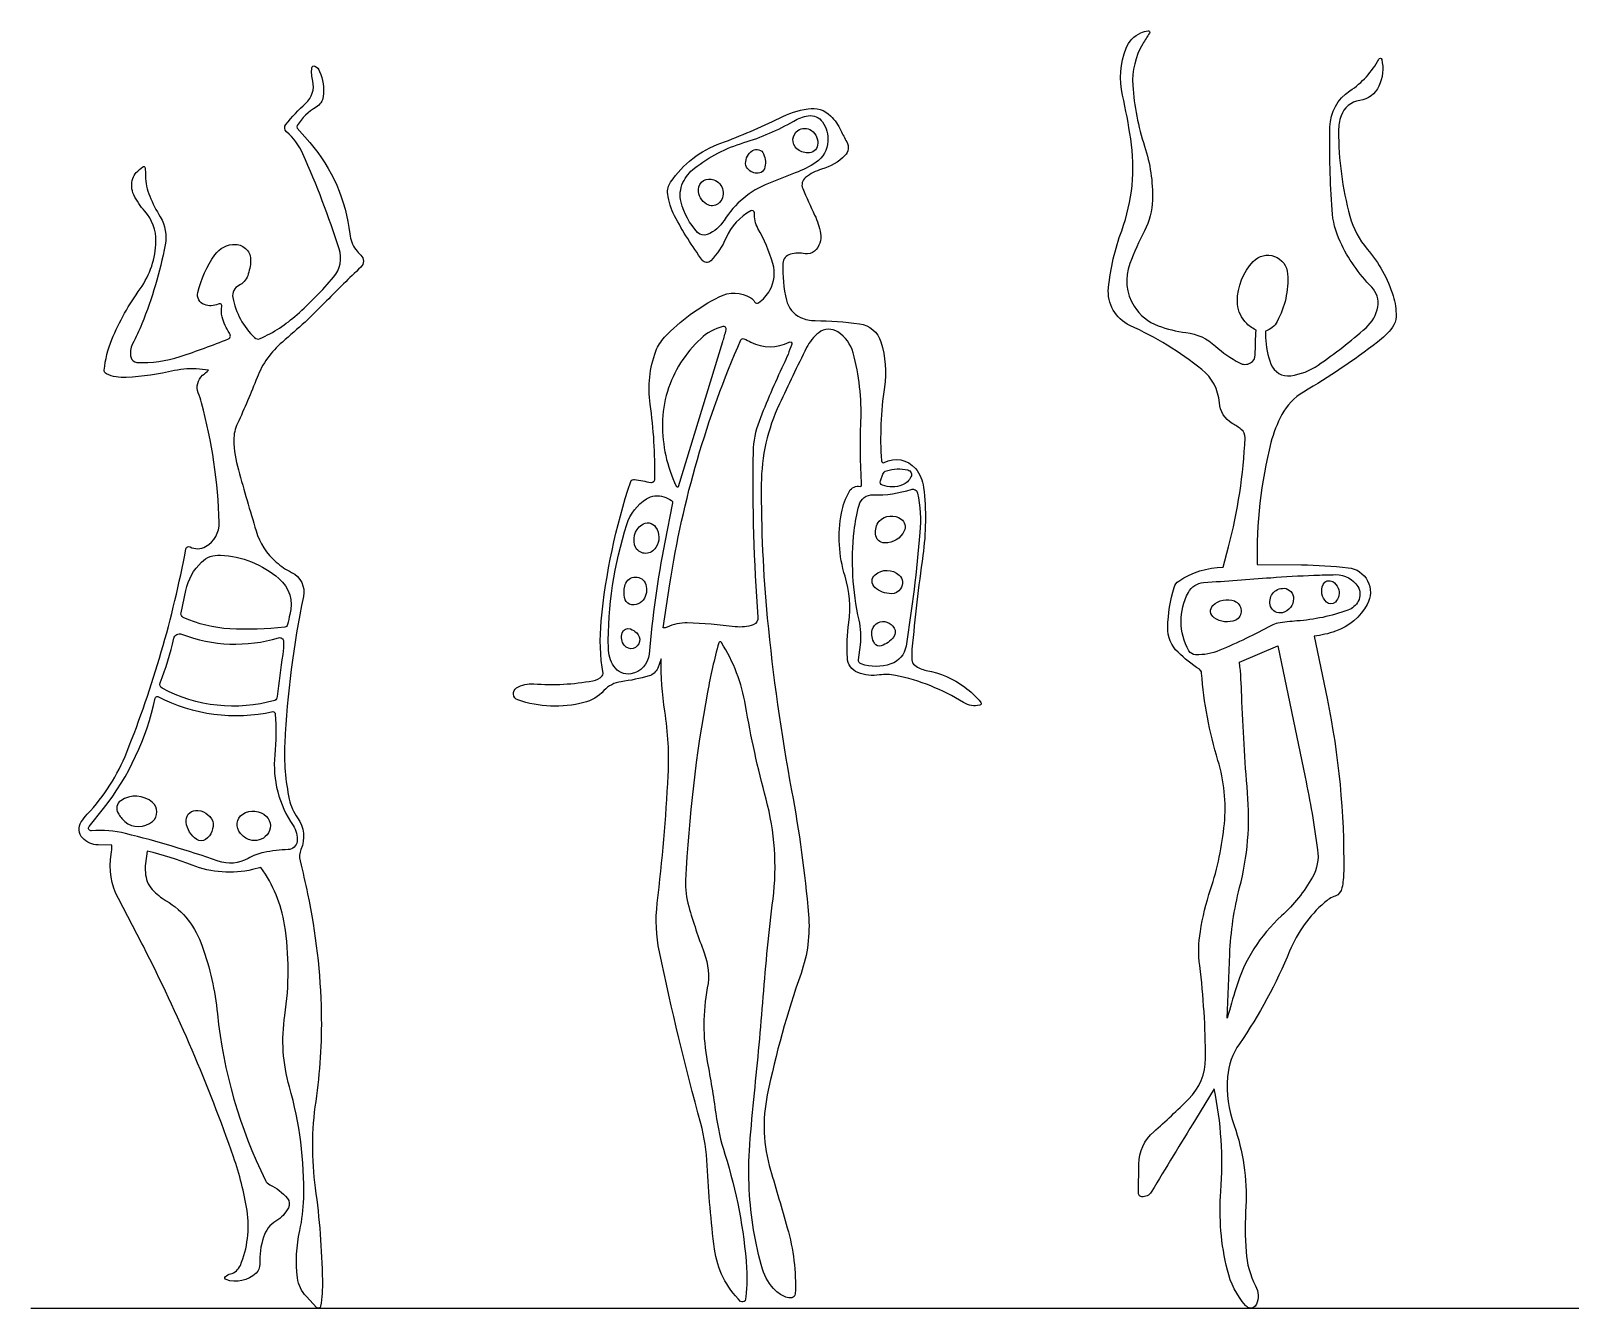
# Model space of a CAD drawing. Header units: millimetres. Extents: x -3898 to 752, y -322 to 3846.
# Drawn here: x -3898 to -1573, y -322 to 1607 of the extents above; entities that cross this region are included whole.
import ezdxf

# ---------------------------------------------------------------- set-up
doc = ezdxf.new("R2010")
doc.units = ezdxf.units.MM
doc.layers.add('dwgmodels.com_outline', color=250, linetype='Continuous')

msp = doc.modelspace()

# ---------------------------------------------------------------- linework, layer by layer
at = {"layer": 'dwgmodels.com_outline', "color": 18, "true_color": 0x000000}
msp.add_line((-3897.8, -322.1), (752.2, -322.1), dxfattribs=at)
for points in [[(-2225, -147.5), (-2224.5, -104.9, -0.21298), (-2201.8, -55.7, 0.016522), (-2149.1, -6.5, 0.199386), (-2123.6, 55.1, 0.030651), (-2132.3, 195.1, -0.07102), (-2131.4, 246.5, -0.039351), (-2115.9, 310.1, 0.055616), (-2095.1, 409.2, 0.098217), (-2104.8, 504.9, -0.055532), (-2129.5, 636.8, 0.231876), (-2132.9, 642.6, -0.044587), (-2165.1, 668.3, -0.211446), (-2180.6, 705.8, -0.066765), (-2170.9, 766.3, -0.173376), (-2163.9, 775.8, -0.145459), (-2097, 796.7), (-2088.9, 827.5, 0.05315), (-2063.8, 992.1, 0.241737), (-2069.5, 1004.7, 0.037031), (-2083.1, 1013.9, -0.250682), (-2102.7, 1045.1, 0.211011), (-2129.2, 1095.3, 0.060108), (-2237.7, 1161.8, -0.321498), (-2270.1, 1218.6, -0.062019), (-2250.2, 1304.9, 0.126519), (-2236.5, 1443.5, 0.017263), (-2248.9, 1509.4, -0.149224), (-2243.6, 1580.3, -0.199515), (-2221.3, 1603.6, -0.06798), (-2210.3, 1606.7, -0.643725), (-2208.2, 1603.3, 0.010585), (-2218.3, 1587, 0.150355), (-2233.4, 1524.2, 0.064244), (-2215.6, 1432.3, -0.087915), (-2203.8, 1351.2, -0.110866), (-2215.7, 1304.8, 0.027127), (-2237.8, 1255.1, 0.236384), (-2231.4, 1190.7, 0.163084), (-2195.2, 1161.3, 0.060844), (-2153.1, 1151.1, -0.156371), (-2108.5, 1130.7, 0.05881), (-2072.5, 1105.1, 0.259085), (-2055.5, 1105.2, 0.269498), (-2048.4, 1117.3, -0.012229), (-2047.3, 1154.9), (-2050, 1156.3, -0.098758), (-2064.4, 1167.9, -0.175484), (-2075.4, 1197.9, -0.192186), (-2051.5, 1258.4, -0.656702), (-1999.6, 1239.5, -0.13932), (-2015.3, 1167.9, -0.198948), (-2033.2, 1153.2), (-2032.9, 1143.7, 0.085433), (-2024.7, 1103.3, 0.347733), (-1994.9, 1085.8, 0.115631), (-1953.5, 1101.9, 0.03086), (-1881.1, 1158.3, 0.171359), (-1863.4, 1190.1, 0.240243), (-1872.5, 1219.4, -0.084941), (-1920.2, 1288.3, -0.092195), (-1932.5, 1336.2, -0.021481), (-1935.7, 1461.5, -0.248182), (-1905.5, 1516.1, 0.125594), (-1861.6, 1564.1, -0.692302), (-1857.5, 1563.6, -0.166604), (-1861.7, 1523.1, -0.254993), (-1890.7, 1501.5, 0.282251), (-1918.8, 1478.3, 0.08232), (-1922.7, 1455.6, 0.067106), (-1905.5, 1326.7, 0.110858), (-1879.2, 1276.9, -0.101859), (-1840.2, 1206.4, -0.080551), (-1835.8, 1175.3, -0.157237), (-1841.4, 1159, -0.068579), (-1863.7, 1136.5, -0.03064), (-1975.7, 1061.2, 0.138005), (-2008.2, 1027.4, 0.060352), (-2024.7, 984.8, 0.068902), (-2045.6, 800.8), (-1978.4, 800.2, -0.024874), (-1908, 796, -0.535922), (-1879.2, 740.6, -0.183202), (-1927.2, 699.9, -0.062236), (-1959.7, 692.8), (-1940.1, 598.5, -0.054148), (-1914.9, 337.5, -0.045225), (-1917.5, 312.3, -0.257961), (-1927.6, 300.2, 0.086645), (-1943.8, 290.4, 0.11711), (-1996.6, 217, -0.053116), (-2072.5, 76.9, 0.131371), (-2090.2, 27.1, 0.106079), (-2080.5, -46.2, -0.099385), (-2062.7, -168.3, 0.029341), (-2062.4, -237, 0.105292), (-2047.9, -288.7, -0.225356), (-2046.8, -316.4, -0.37656), (-2057.9, -321.8, -0.151071), (-2063.4, -318.2, -0.11481), (-2090.6, -264.7, -0.079102), (-2100.5, -145.8, 0.069756), (-2110.4, 9.1), (-2138.8, -37.2, 0.000989), (-2205.5, -146.8, -0.294088), (-2220, -153.9, -0.420556), (-2225, -147.5, -1.633542)], [(-3466.1, -321.3), (-3481.6, -304.8, -0.159279), (-3494.9, -276.5, -0.08543), (-3491.5, -204.9, 0.048396), (-3485.6, -156.3, 0.075931), (-3507.2, 12.2, -0.107771), (-3514.1, 119.7, 0.077148), (-3514.6, 256.9, 0.117273), (-3550.1, 343), (-3562.9, 340, -0.150427), (-3653.9, 346.6, 0.033167), (-3721.8, 367.9), (-3724.4, 349.4, 0.121138), (-3721.8, 322, 0.104208), (-3714.3, 309.8, 0.071499), (-3693.5, 293.1, -0.09605), (-3660.1, 263.7, -0.079119), (-3638.9, 224.6, -0.059956), (-3615.9, 122.3, 0.090228), (-3543.3, -129.2, 0.165434), (-3536.7, -135.8, -0.105805), (-3510.3, -156.5, -0.305423), (-3508.8, -170.9, -0.13466), (-3527.5, -190.7, 0.182114), (-3546.4, -214.8, 0.085569), (-3551.9, -255.6, -0.213893), (-3557.5, -269.4, -0.284346), (-3602.9, -279, -0.563446), (-3603.8, -274.5, -0.127277), (-3596.3, -270.4, 0.238377), (-3581.3, -257.6, 0.138551), (-3571.2, -174.9, 0.045456), (-3591.6, -93.7, 0.034442), (-3727.8, 224.2, 0.003471), (-3765.4, 296.2, -0.165396), (-3776.2, 363.3, 0.062823), (-3775.6, 376.8), (-3796.2, 377.3, -0.199269), (-3819.4, 387.6, -0.351223), (-3821.5, 412.2, -0.04078), (-3812.5, 423.6, 0.0934), (-3752.8, 517.4, 0.048866), (-3663.5, 824.6, -0.507997), (-3657.3, 827.5, 0.257924), (-3633.7, 827.8, 0.278622), (-3613.2, 864.1, 0.05771), (-3639.9, 1045.1, 0.026782), (-3644.8, 1059.9, -0.315559), (-3638.2, 1086.5, -0.004525), (-3629.2, 1094.2), (-3643.2, 1095.7, 0.083183), (-3680.7, 1093.5, -0.042881), (-3753.6, 1083.1, -0.116758), (-3783.6, 1088.5, -0.325847), (-3786.9, 1094.3, -0.073884), (-3775.3, 1140.5, -0.057153), (-3732.5, 1217.3, 0.151702), (-3708.7, 1288.8, 0.191539), (-3725.7, 1334.4, -0.073193), (-3742.2, 1359, -0.194568), (-3743.7, 1383.7, -0.111383), (-3738.4, 1392.5, -0.034982), (-3728.7, 1401.3, -0.586956), (-3725.1, 1399.8, -0.02723), (-3724.4, 1387.7, 0.099847), (-3718.2, 1357, 0.035044), (-3702.2, 1325.6, -0.184367), (-3694.8, 1283.4, -0.049276), (-3730.1, 1164.2, -0.024791), (-3744.1, 1134.1, 0.191281), (-3746.4, 1113.1, 0.32404), (-3737.5, 1106, 0.09121), (-3672.1, 1114.9, 0.015546), (-3599.1, 1141.4, 0.313928), (-3596.3, 1145.7, 0.14508), (-3597.8, 1150.2, -0.088873), (-3608.8, 1174.6, -0.110807), (-3609.2, 1191, 0.412501), (-3611.4, 1194.4, 0.156074), (-3614.9, 1194, -0.191087), (-3635.6, 1193.2, -0.386819), (-3645.5, 1211.5, -0.090851), (-3619.9, 1268.3, -0.255863), (-3588.4, 1284.1, -0.417048), (-3565.7, 1259.6, -0.074652), (-3570.2, 1236.9, -0.196094), (-3583.4, 1222.2, 0.337909), (-3592.6, 1203.9, 0.156043), (-3559.9, 1143.4, 0.306155), (-3551.5, 1141.9, 0.076406), (-3495.7, 1178.1, 0.034962), (-3440.5, 1234.7, 0.259518), (-3432, 1277.6, 0.02695), (-3486.8, 1420.7, 0.107302), (-3511.5, 1454.3, -0.396761), (-3512.5, 1465.2, -0.044903), (-3482.5, 1497.2, 0.274764), (-3471.9, 1530.8, -0.077242), (-3473.4, 1551, -0.549285), (-3468.7, 1553.5, -0.161705), (-3461.5, 1545.5, -0.137441), (-3456.2, 1507.3, -0.233116), (-3466.7, 1491.5, 0.126586), (-3495.3, 1463.7, 0.241459), (-3495.6, 1459.7), (-3476.5, 1437.8, -0.152955), (-3416.1, 1300, 0.132665), (-3406.8, 1276.3, 0.046213), (-3399.3, 1268, -0.434311), (-3399.3, 1249.7, 0.011129), (-3451, 1198.9, -0.024638), (-3517.8, 1136.7, 0.126887), (-3556.1, 1083, -0.019139), (-3585.7, 1013.7, 0.116719), (-3591.1, 988.8, 0.063222), (-3584.3, 943.5, 0.004259), (-3557.5, 851.6, 0.141573), (-3527, 804.3, 0.064734), (-3503.8, 788.9, -0.342035), (-3486, 752.4, 0.039138), (-3514.3, 531.1, 0.065361), (-3507.3, 446.2, 0.103808), (-3494.9, 418.2, -0.264929), (-3489.7, 370.6, 0.16555), (-3491.1, 353.2, -0.009865), (-3479.7, 303.5, -0.046692), (-3459.1, 123.3, -0.041583), (-3467.5, -10, 0.070602), (-3468.2, -140.7, -0.029339), (-3457.4, -280.3, -0.045259), (-3460.2, -319.3, -0.609221), (-3466.1, -321.3, -2.257586)], [(-2825.7, -312, -0.168532), (-2865.1, -233, -0.020596), (-2876.1, -106.8, 0.054919), (-2886, -43.3, -0.014643), (-2948.3, 215.7, -0.081481), (-2951.6, 289.4, 0.016729), (-2935.1, 482.4, 0.051871), (-2940.2, 579.3, -0.043876), (-2945.5, 658.2), (-2951, 644.3, -0.235369), (-2964, 632.5, -0.035501), (-3006.2, 623.8, 0.17523), (-3032.2, 610.3, -0.144747), (-3062.6, 592.2, -0.146265), (-3162.2, 596.3, -0.642242), (-3164, 614.5, -0.151101), (-3138.1, 620.5, 0.062713), (-3048.9, 625.2, 0.148012), (-3034.6, 632.5, 0.247678), (-3033.5, 636, -0.065559), (-3036.3, 715.4, -0.056429), (-2991.7, 926, -0.377836), (-2985.9, 929.3, 0.006308), (-2961.2, 924.8, 0.469252), (-2955.4, 929.8, 0.04027), (-2962.3, 1043.1, -0.125253), (-2953.7, 1123, -0.101939), (-2940.5, 1144, -0.084502), (-2858.1, 1205.2, -0.25728), (-2810.5, 1203.6, -0.137304), (-2804.6, 1197.4, 0.451167), (-2798.6, 1196, 0.112835), (-2781.6, 1214.9, 0.200737), (-2777, 1255.1, 0.057979), (-2799.5, 1308.4, -0.145269), (-2804.9, 1331.6, 0.599277), (-2810.5, 1335.1, 0.156054), (-2847.6, 1294.1, -0.083671), (-2870.9, 1259.3, -0.467081), (-2883.3, 1260.1, -0.037218), (-2925.4, 1327.2, -0.091545), (-2935.8, 1360.2, -0.181911), (-2931.4, 1378.3, -0.157568), (-2855.5, 1437.1, 0.028582), (-2767, 1475, -0.072957), (-2723.9, 1489.1, -0.242002), (-2689.8, 1478.3, -0.090142), (-2674.3, 1456.2, 0.023421), (-2665.4, 1439, -0.340036), (-2668.1, 1418.4, -0.127047), (-2703.4, 1397.6, 0.094369), (-2727.5, 1385.4, 0.342123), (-2731.9, 1368.4, 0.010876), (-2713.9, 1328.5, -0.067258), (-2704.9, 1300.8, -0.262511), (-2714.2, 1274, -0.228598), (-2728.4, 1270.1, 0.106245), (-2750.4, 1269.3, 0.330203), (-2761.8, 1255.4, 0.071281), (-2756.5, 1199.9, 0.229542), (-2735.1, 1173.8, 0.106911), (-2713.2, 1169, -0.031858), (-2646.2, 1164.3, -0.292811), (-2613.8, 1136.8, -0.111784), (-2608.6, 1068.4, 0.053465), (-2613.1, 957.2, 0.547339), (-2608.8, 954.9, -0.358388), (-2561.7, 945.8, -0.144813), (-2549.4, 917.1, -0.064479), (-2550.5, 814.3, 0.012054), (-2566.9, 672.9, 0.035454), (-2567.2, 656.9, 0.225005), (-2562.7, 648.6, 0.111405), (-2545.3, 640.9, -0.10887), (-2487.2, 615.8, -0.070371), (-2463, 592.6, -0.549185), (-2464.6, 588.3, -0.197918), (-2489, 592.4, 0.088448), (-2591.8, 633.3, 0.086331), (-2615.8, 634, -0.129726), (-2648.7, 637.8, -0.294848), (-2664.5, 659.8, -0.046473), (-2662.3, 713, 0.10919), (-2668, 783, -0.12196), (-2673.4, 878.5, -0.082811), (-2661.4, 911.3, -0.320966), (-2645.1, 918.8, 0.490152), (-2642.9, 920.8, -0.026031), (-2644.1, 1016.8, 0.076283), (-2655.8, 1120.5, 0.184583), (-2678.7, 1152, 0.318689), (-2707.7, 1150.8, 0.114331), (-2726.1, 1128.4, 0.004284), (-2767.1, 1043.2, 0.109087), (-2794.5, 922.3, 0.025344), (-2785.4, 720, 0.022052), (-2748.7, 459.3, -0.024191), (-2723.2, 272.2, -0.107093), (-2734.5, 183.3, 0.034341), (-2785.4, 0, 0.122974), (-2780.6, -113.6, -0.001852), (-2755.2, -200.8, -0.080497), (-2743.2, -300.7, -0.362363), (-2748.3, -306.4, -0.123327), (-2757.4, -305.4, -0.100149), (-2772.5, -296.1, -0.135246), (-2792.6, -263.4, -0.058247), (-2812.6, -143.2, -0.030271), (-2811.8, -75.5, -0.008232), (-2804.9, 2.7, 0.006969), (-2791.6, 147.9, -0.011635), (-2776.7, 295.7, 0.097048), (-2787.3, 446.6, -0.023642), (-2818.3, 588, 0.099193), (-2854.8, 683.1, 0.652516), (-2858.8, 682.5, 0.020264), (-2875.7, 608.1, 0.034055), (-2908.8, 323.8, 0.082535), (-2904.1, 284.3, 0.020851), (-2880.7, 214.4, -0.139022), (-2876, 161.5, 0.093547), (-2876.1, 50.3, -0.012252), (-2863.3, -28.3, 0.042405), (-2849.5, -89.6, -0.058853), (-2816.6, -261.7, -0.060041), (-2819, -311.2, -0.382993), (-2825.7, -312, -1.516014)], [(-2743.1, 1392.4), (-2783.7, 1376.2, 0.159689), (-2850.5, 1320.5, -0.157218), (-2876, 1299.1, -0.310039), (-2890.7, 1302.3, -0.1284), (-2915.7, 1348, -0.172827), (-2912.8, 1377.4, -0.117489), (-2895.5, 1399.2, -0.093188), (-2820.9, 1437.8, 0.058614), (-2745.5, 1470.5, -0.091196), (-2723.6, 1478.4, -0.293054), (-2701.9, 1469, -0.163202), (-2693.9, 1439.8, -0.234028), (-2711.7, 1408.2, -0.065562), (-2743.1, 1392.4, 6.087297)], [(-2741, 1428.7, -0.47653), (-2739.2, 1456.1, -0.316862), (-2718.8, 1456.1, -0.290134), (-2709.5, 1433.9, -0.382776), (-2724.3, 1422.2, -0.155912), (-2741, 1428.7, -3.555696)], [(-2813.5, 1396.6, -0.179454), (-2818.1, 1406.2, -0.268595), (-2807.7, 1425.9, -0.454857), (-2791, 1420.8, -0.189183), (-2789.9, 1398.3, -0.257694), (-2796.8, 1392.1, -0.240564), (-2813.5, 1396.6, 15.968318)], [(-2866.3, 1381.6, -0.586307), (-2859.5, 1345.6, -0.298315), (-2877, 1344.8, -0.27211), (-2889.4, 1367.3, -0.52017), (-2866.3, 1381.6, -0.106548), (-2866.3, 1381.6, 0.471141)], [(-2919.3, 918.8), (-2852.6, 1137.3, 0.011742), (-2847.6, 1155.4, 0.569306), (-2852.4, 1160.1, 0.125129), (-2886, 1141.8, 0.130833), (-2936.3, 1062.1, 0.073911), (-2943.8, 1013.4, 0.111448), (-2923.3, 919.3, 0.555609), (-2919.3, 918.8, -0.406455)], [(-2942.6, 705.1), (-2932.5, 771.5, -0.065747), (-2825.3, 1139.9, -0.414365), (-2820.7, 1141.7, -0.017648), (-2810.3, 1136.7, 0.247519), (-2752.3, 1136.7, -0.670605), (-2748.6, 1133.6, -0.035646), (-2760.8, 1102.9, 0.021204), (-2797.9, 1016.7, 0.086126), (-2806.8, 971.3, 0.025124), (-2799.5, 721.1, -0.336045), (-2806.6, 709.9, -0.119787), (-2833.9, 706.8, 0.022393), (-2906.2, 712.5, 0.121168), (-2936.8, 706.1, -0.144728), (-2942.6, 705.1, 79.103155)], [(-2614.5, 926.9), (-2610.7, 937.2, -0.242561), (-2605.5, 942.3, -0.137387), (-2573.2, 943.5, -0.485999), (-2568.4, 933, -0.177476), (-2581.4, 920.9, -0.1951), (-2611.6, 920.7, -0.39621), (-2614.5, 926.9, -0.263455)], [(-2647.5, 656.8), (-2644.8, 679.3, 0.084388), (-2646.8, 716.7, -0.0826), (-2654.2, 851.6, -0.038847), (-2646.8, 890.4, -0.348812), (-2625.5, 906.1, 0.088466), (-2567.9, 914.2, -0.447909), (-2558.5, 908.7, -0.071943), (-2554.9, 849, -0.018488), (-2575.9, 677.5, -0.27888), (-2598.7, 650.6, -0.163581), (-2643.7, 650.6, -0.362274), (-2647.5, 656.8, -0.973411)], [(-2928.7, 894), (-2940.3, 834.6, 0.026383), (-2964, 665.6, -0.339844), (-2991.4, 635.8, -0.301117), (-3017.2, 647.1, -0.141724), (-3025.5, 674.4, -0.079803), (-2997.6, 861.3, -0.175467), (-2967.9, 899.9, -0.230562), (-2941.7, 903, -0.059357), (-2929.9, 897.2, -0.33003), (-2928.7, 894, 0.131409)], [(-2984.1, 825.8, -0.359978), (-2975.1, 860.7, -0.428077), (-2954.1, 857.3, -0.308844), (-2953.9, 826.3, -0.55864), (-2984.1, 825.8, -0.293658), (-2984.1, 825.8, -1.164244)], [(-2616.7, 866.3, -0.371157), (-2583.2, 869.2, -0.361278), (-2578.6, 851.5, -0.296794), (-2608, 833.3, -0.382742), (-2622, 846.5, -0.176317), (-2616.7, 866.3, -1.309969)], [(-3670.9, 727.7), (-3663.7, 761.5, -0.149384), (-3639.9, 804.4, -0.208927), (-3611.4, 815, -0.163652), (-3523, 779.7, -0.292414), (-3506.3, 725.4, 0.020709), (-3509.9, 710.1, -0.329622), (-3514.3, 706.1, -0.039414), (-3597.3, 703.7, -0.096703), (-3667.5, 721, -0.351905), (-3670.9, 727.7, -0.99195)], [(-2586.4, 784.9), (-2586.4, 784.9, -0.371465), (-2584, 764.1, -0.250317), (-2598.2, 756.7, -0.179029), (-2622.9, 766.1, -0.469021), (-2622.5, 785.1, -0.38216), (-2586.4, 784.9, 0)], [(-3000.5, 767.9, -0.723311), (-2970, 773.2, -0.225091), (-2970.9, 749.9, -0.367798), (-2993.3, 740.9, -0.304712), (-3001, 750.8, -0.12172), (-3000.5, 767.9, -5.645084)], [(-2148.8, 670.4, -0.257291), (-2149.5, 758.6, -0.255537), (-2126.4, 773.5, 0.000481), (-2025.1, 780.9, -0.009199), (-1960, 784.5, -0.004715), (-1926.6, 785.5, -0.265268), (-1893.6, 767.4, -0.265449), (-1892.8, 745.5, -0.186892), (-1908.6, 731.8, -0.06874), (-1985.6, 715.5, 0.024567), (-2014.5, 712, 0.082414), (-2024.1, 708.7, -0.024897), (-2102, 671.2, -0.110093), (-2138.6, 664.5, -0.246106), (-2148.8, 670.4, 0.079958)], [(-1923.2, 765.2, -0.308922), (-1927.5, 744, -0.397324), (-1941, 744.1, -0.319588), (-1945.9, 770.5, -0.447881), (-1931.5, 774.9, -0.137702), (-1923.2, 765.2, 0.082416)], [(-2079.7, 745.7), (-2079.7, 745.7, -0.623913), (-2078, 716.6, -0.245561), (-2110.6, 720.3, -0.467134), (-2112.5, 739, -0.28304), (-2079.7, 745.7, -0.18725)], [(-2025.2, 737.6, -0.537415), (-2004.9, 764.8, -0.398772), (-1990.6, 749.2, -0.341457), (-2007.5, 728, -0.373302), (-2025.2, 737.6, -2.370766)], [(-2982.7, 697.5, -0.584179), (-2987.8, 674.1, -0.295627), (-3001.2, 678.5, -0.260129), (-3004.5, 697.6, -0.411556), (-2992.1, 703.6, -0.085679), (-2982.7, 697.5, -5.856203)], [(-2604.7, 713.7, -0.201925), (-2593.7, 704.8, -0.29141), (-2594.7, 691.2, -0.158808), (-2613.2, 678.1, -0.333735), (-2623.4, 681.7, -0.212486), (-2626.8, 702.3, -0.44728), (-2604.7, 713.7, -0.275668)], [(-3529.3, 595.5, -0.194245), (-3699.5, 613.9, -0.383019), (-3702.5, 622.1, 0.041212), (-3681.6, 689.3, -0.457654), (-3670, 695.5, 0.165508), (-3523.5, 690.1, -0.49238), (-3516, 684.7, -0.046694), (-3517.2, 665, 0.010732), (-3525.7, 601.4, -0.217884), (-3529.3, 595.5, 3.228569)], [(-2072.1, 653.3), (-2014.5, 678), (-1973.1, 479.4, -0.017272), (-1954.3, 370.1, -0.163251), (-1962.1, 328.6, -0.080972), (-2008.8, 270.1, 0.136173), (-2077.5, 161.3, 0.004667), (-2090.8, 115.7), (-2086.9, 212.3, -0.053127), (-2072.1, 312.9, 0.08461), (-2060.1, 456.2, -0.013163), (-2068.8, 602.6, 0.016043), (-2072.1, 653.3, -2.905727)], [(-3809.8, 405.1), (-3787.9, 432.2, 0.113866), (-3709.9, 599, -0.447145), (-3705.9, 601.3, 0.174141), (-3532.4, 578.6, -0.394903), (-3528.5, 574.9, -0.040074), (-3529.3, 513.5, 0.174944), (-3501.7, 406.7, -0.179717), (-3495.7, 382.6, -0.370765), (-3508.9, 370.3, 0.039731), (-3545.8, 366, 0.081431), (-3569.6, 357, -0.21808), (-3614.8, 352.8, 0.023626), (-3754.5, 394.5, 0.081331), (-3806, 398.6, -0.631119), (-3809.8, 405.1, -0.368415)], [(-3755.9, 412.7, 0.371089), (-3713.9, 412.9, 0.454354), (-3713.8, 441.3, 0.34459), (-3762, 444, 0.394383), (-3766, 425.4, 0.066987), (-3755.9, 412.7, 0.221954)], [(-3649.1, 429.4), (-3649.1, 429.4, -0.320428), (-3623, 413, -0.293857), (-3633.7, 385.6, -0.314866), (-3647.1, 385.4, -0.217853), (-3663.1, 411.6, -0.434204), (-3649.1, 429.4, -1.496726)], [(-3581.2, 394.8, -0.460927), (-3577.6, 423.8, -0.352612), (-3542, 420.4, -0.401216), (-3541, 392.4, -0.291726), (-3567, 385, -0.154438), (-3581.2, 394.8, -4.036413)]]:
    msp.add_lwpolyline(points, format="xyb", close=True, dxfattribs=at)

doc.saveas('drawing.dxf')
